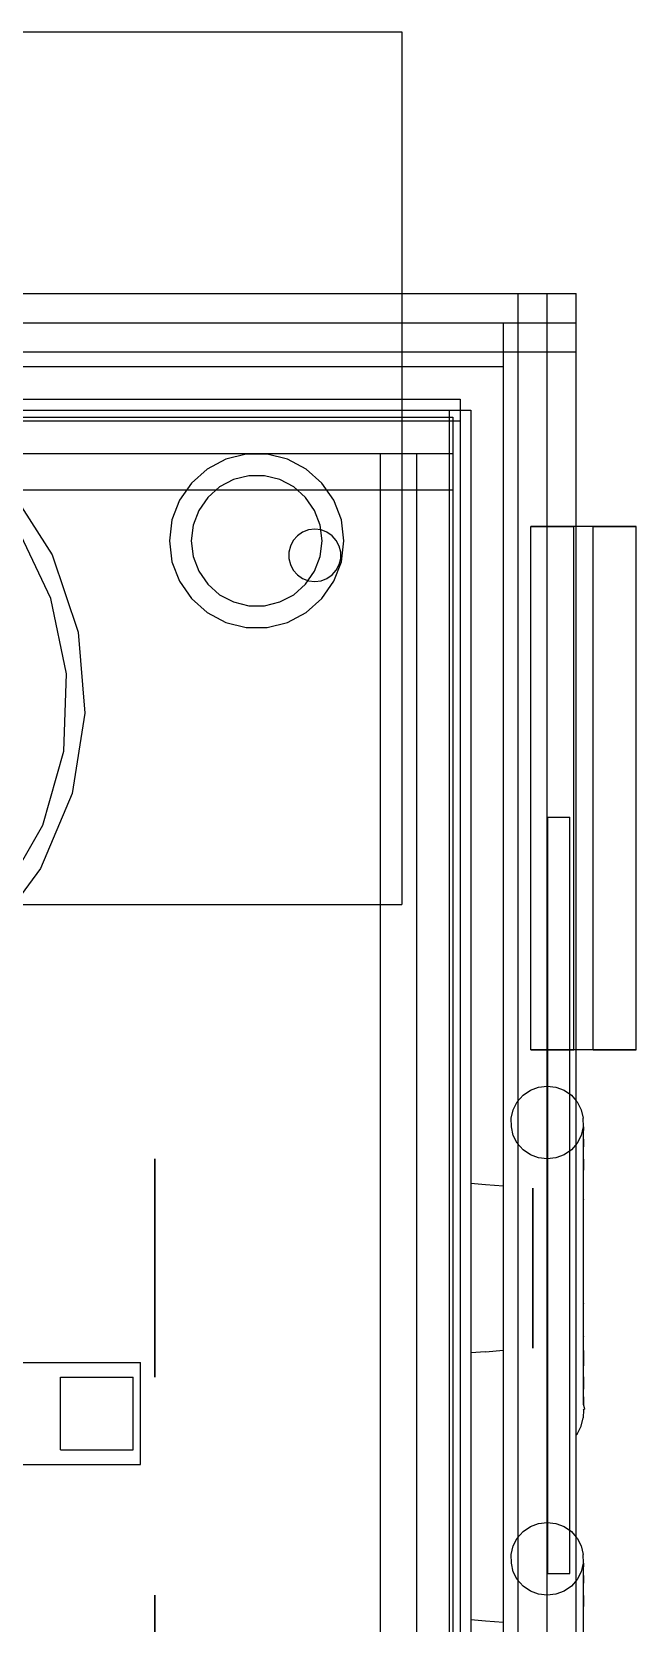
# Model space of a CAD drawing. Header units: millimetres. Extents: x -610 to 577, y -771 to 522.
# Drawn here: x 324.5 to 366.1, y -166.5 to -57.1 of the extents above; entities that cross this region are included whole.
import ezdxf

# ---------------------------------------------------------------- set-up
doc = ezdxf.new("R2010")
doc.units = ezdxf.units.MM
doc.layers.add('HIDDEN', color=8, linetype='Continuous')
doc.layers.add('VISIBLE', color=7, linetype='Continuous')

msp = doc.modelspace()

# ---------------------------------------------------------------- linework, layer by layer
at = {"layer": 'HIDDEN'}
for points in [[(130, -57.1), (350, -57.1)], [(350, -57.1), (350, -117.1)], [(250, -75.1), (350, -75.1)], [(250, -75.1), (360, -75.1)], [(358, -79.1), (358, -75.1)], [(358, -79.1), (358, -75.1)], [(358, -75.1), (360, -75.1)], [(358, -75.1), (362, -75.1)], [(360, -79.1), (360, -75.1)], [(362, -79.1), (362, -75.1)], [(250, -77.1), (360, -77.1)], [(250, -77.1), (360, -77.1)], [(250, -77.1), (360, -77.1)], [(250, -77.1), (360, -77.1)], [(253, -77.1), (357, -77.1)], [(253, -77.1), (357, -77.1)], [(357, -79.1), (357, -77.1)], [(357, -317.1), (357, -77.1)], [(357, -77.1), (360, -77.1)], [(357, -77.1), (360, -77.1)], [(357, -79.1), (357, -77.1)], [(357, -80.1), (357, -77.1)], [(358, -317.1), (358, -77.1)], [(358, -77.1), (362, -77.1)], [(360, -317.1), (360, -77.1)], [(360, -317.1), (360, -77.1)], [(360, -317.1), (360, -77.1)], [(360, -317.1), (360, -77.1)], [(360, -317.1), (360, -77.1)], [(360, -317.1), (360, -77.1)], [(362, -79.1), (362, -77.1)], [(362, -317.1), (362, -77.1)], [(250, -79.1), (350, -79.1)], [(250, -79.1), (360, -79.1)], [(358, -79.1), (362, -79.1)], [(358, -79.1), (362, -79.1)], [(253, -80.1), (350, -80.1)], [(253, -80.1), (357, -80.1)], [(256, -82.35), (350, -82.35)], [(256, -82.35), (354, -82.35)], [(256, -83.1), (350, -83.1)], [(256, -83.1), (354, -83.1)], [(353.25, -83.1), (354, -83.1)], [(353.25, -83.1), (354.75, -83.1)], [(353.25, -83.1), (353.25, -311.1)], [(353.25, -83.1), (353.25, -311.1)], [(354, -82.35), (354, -83.85)], [(354, -83.1), (354, -311.1)], [(354, -83.1), (354, -83.85)], [(354.75, -83.1), (354.75, -311.1)], [(256, -83.85), (354, -83.85)], [(256, -83.85), (354, -83.85)], [(256.5, -83.6), (353.5, -83.6)], [(256.5, -83.6), (353.5, -83.6)], [(353.5, -83.6), (353.5, -88.6)], [(353.5, -83.6), (353.5, -88.6)], [(259, -86.1), (351, -86.1)], [(259, -86.1), (351, -86.1)], [(339.28, -86.14), (337.87, -86.49)], [(340.72, -86.14), (339.28, -86.14)], [(342.13, -86.49), (340.72, -86.14)], [(348.5, -86.1), (353.5, -86.1)], [(348.5, -86.1), (353.5, -86.1)], [(348.5, -86.1), (348.5, -308.1)], [(348.5, -86.1), (348.5, -308.1)], [(351, -86.1), (351, -308.1)], [(351, -86.1), (351, -308.1)], [(353.5, -86.1), (353.5, -308.1)], [(353.5, -86.1), (353.5, -308.1)], [(336.59, -87.16), (335.51, -88.12)], [(337.87, -86.49), (336.59, -87.16)], [(343.41, -87.16), (342.13, -86.49)], [(344.49, -88.12), (343.41, -87.16)], [(256.5, -88.6), (353.5, -88.6)], [(256.5, -88.6), (353.5, -88.6)], [(322.92, -88.36), (325.92, -93.07)], [(335.51, -88.12), (334.69, -89.31)], [(337.44, -88.39), (336.63, -89.11)], [(338.4, -87.89), (337.44, -88.39)], [(339.46, -87.63), (338.4, -87.89)], [(340.54, -87.63), (339.46, -87.63)], [(341.6, -87.89), (340.54, -87.63)], [(342.56, -88.39), (341.6, -87.89)], [(343.37, -89.11), (342.56, -88.39)], [(345.31, -89.31), (344.49, -88.12)], [(334.69, -89.31), (334.17, -90.66)], [(336.63, -89.11), (336.02, -90)], [(343.98, -90), (343.37, -89.11)], [(345.83, -90.66), (345.31, -89.31)], [(334.17, -90.66), (334, -92.1)], [(336.02, -90), (335.63, -91.02)], [(344.37, -91.02), (343.98, -90)], [(346, -92.1), (345.83, -90.66)], [(325.84, -96.05), (323.55, -91.27)], [(325.84, -96.05), (323.55, -91.27)], [(335.63, -91.02), (335.5, -92.1)], [(342.81, -91.75), (342.52, -92.07)], [(343.16, -91.5), (342.81, -91.75)], [(343.57, -91.35), (343.16, -91.5)], [(344, -91.3), (343.57, -91.35)], [(344.43, -91.35), (344, -91.3)], [(344.5, -92.1), (344.37, -91.02)], [(344.84, -91.5), (344.43, -91.35)], [(345.19, -91.75), (344.84, -91.5)], [(345.48, -92.07), (345.19, -91.75)], [(358.88, -127.1), (358.88, -91.1)], [(363.17, -91.1), (358.88, -91.1)], [(358.88, -91.1), (361.83, -91.1)], [(361.83, -127.1), (361.83, -91.1)], [(362, -91.1), (361.83, -91.1)], [(363.17, -127.1), (363.17, -91.1)], [(363.17, -91.1), (366.12, -91.1)], [(334, -92.1), (334.17, -93.53)], [(335.5, -92.1), (335.63, -93.17)], [(342.32, -92.46), (342.21, -92.88)], [(342.21, -92.88), (342.21, -93.31)], [(342.52, -92.07), (342.32, -92.46)], [(344.37, -93.17), (344.5, -92.1)], [(345.68, -92.46), (345.48, -92.07)], [(345.79, -92.88), (345.68, -92.46)], [(345.79, -93.31), (345.79, -92.88)], [(345.83, -93.53), (346, -92.1)], [(325.92, -93.07), (327.71, -98.37)], [(334.17, -93.53), (334.69, -94.88)], [(335.63, -93.17), (336.02, -94.19)], [(342.21, -93.31), (342.32, -93.73)], [(342.32, -93.73), (342.52, -94.12)], [(343.98, -94.19), (344.37, -93.17)], [(345.31, -94.88), (345.83, -93.53)], [(345.48, -94.12), (345.68, -93.73)], [(345.68, -93.73), (345.79, -93.31)], [(334.69, -94.88), (335.51, -96.07)], [(336.02, -94.19), (336.63, -95.08)], [(336.63, -95.08), (337.44, -95.8)], [(342.52, -94.12), (342.81, -94.44)], [(342.56, -95.8), (343.37, -95.08)], [(342.81, -94.44), (343.16, -94.69)], [(343.16, -94.69), (343.57, -94.84)], [(343.37, -95.08), (343.98, -94.19)], [(343.57, -94.84), (344, -94.9)], [(344, -94.9), (344.43, -94.84)], [(344.43, -94.84), (344.84, -94.69)], [(344.49, -96.07), (345.31, -94.88)], [(344.84, -94.69), (345.19, -94.44)], [(345.19, -94.44), (345.48, -94.12)], [(326.92, -101.25), (325.84, -96.05)], [(326.92, -101.25), (325.84, -96.05)], [(335.51, -96.07), (336.59, -97.03)], [(337.44, -95.8), (338.4, -96.3)], [(341.6, -96.3), (342.56, -95.8)], [(343.41, -97.03), (344.49, -96.07)], [(336.59, -97.03), (337.87, -97.71)], [(338.4, -96.3), (339.46, -96.56)], [(339.46, -96.56), (340.54, -96.56)], [(340.54, -96.56), (341.6, -96.3)], [(342.13, -97.71), (343.41, -97.03)], [(327.71, -98.37), (328.18, -103.95)], [(337.87, -97.71), (339.28, -98.05)], [(339.28, -98.05), (340.72, -98.05)], [(340.72, -98.05), (342.13, -97.71)], [(326.73, -106.55), (326.92, -101.25)], [(326.73, -106.55), (326.92, -101.25)], [(328.18, -103.95), (327.31, -109.47)], [(325.27, -111.65), (326.73, -106.55)], [(325.27, -111.65), (326.73, -106.55)], [(327.31, -109.47), (325.13, -114.62)], [(360.05, -163.1), (360.05, -111.1)], [(360.05, -163.1), (360.05, -111.1)], [(360.05, -111.1), (361.55, -111.1)], [(360.05, -111.1), (361.55, -111.1)], [(361.55, -163.1), (361.55, -111.1)], [(361.55, -163.1), (361.55, -111.1)], [(322.64, -116.25), (325.27, -111.65)], [(322.64, -116.25), (325.27, -111.65)], [(325.13, -114.62), (321.79, -119.11)], [(130, -117.1), (350, -117.1)], [(363.17, -127.1), (358.88, -127.1)], [(358.88, -127.1), (361.83, -127.1)], [(362, -127.1), (361.83, -127.1)], [(363.17, -127.1), (366.12, -127.1)], [(358.34, -130.22), (358.84, -129.88)], [(358.84, -129.88), (359.4, -129.67)], [(359.4, -129.67), (360, -129.6)], [(360, -129.6), (360.6, -129.67)], [(360.6, -129.67), (361.16, -129.88)], [(361.16, -129.88), (361.66, -130.22)], [(357.52, -131.79), (357.66, -131.21)], [(357.66, -131.21), (357.94, -130.68)], [(357.94, -130.68), (358.34, -130.22)], [(361.66, -130.22), (362, -130.61)], [(357.53, -132.4), (357.52, -131.79)], [(357.66, -132.98), (357.53, -132.4)], [(362.48, -132.4), (362.34, -132.98)], [(357.94, -133.52), (357.66, -132.98)], [(362.34, -132.98), (362.06, -133.52)], [(358.34, -133.97), (357.94, -133.52)], [(358.84, -134.31), (358.34, -133.97)], [(359.4, -134.52), (358.84, -134.31)], [(360, -134.6), (359.4, -134.52)], [(360.6, -134.52), (360, -134.6)], [(361.16, -134.31), (360.6, -134.52)], [(361.66, -133.97), (361.16, -134.31)], [(362.06, -133.52), (361.66, -133.97)], [(333, -134.6), (333, -134.65)], [(333, -134.65), (333, -134.6)], [(333, -134.65), (333, -135.08)], [(333, -135.08), (333, -134.65)], [(333, -135.08), (333, -135.92)], [(333, -135.92), (333, -135.08)], [(333, -135.92), (333, -137.12)], [(333, -137.12), (333, -135.92)], [(359, -136.6), (359, -136.64)], [(359, -136.64), (359, -136.6)], [(359, -136.64), (359, -136.95)], [(359, -136.95), (359, -136.64)], [(333, -137.12), (333, -138.61)], [(333, -138.61), (333, -137.12)], [(359, -136.95), (359, -137.57)], [(359, -137.57), (359, -136.95)], [(359, -137.57), (359, -138.45)], [(359, -138.45), (359, -137.57)], [(333, -138.61), (333, -140.3)], [(333, -140.3), (333, -138.61)], [(359, -138.45), (359, -139.54)], [(359, -139.54), (359, -138.45)], [(359, -139.54), (359, -140.78)], [(359, -140.78), (359, -139.54)], [(333, -140.3), (333, -142.1)], [(333, -142.1), (333, -140.3)], [(359, -140.78), (359, -142.1)], [(359, -142.1), (359, -140.78)], [(333, -143.89), (333, -142.1)], [(333, -142.1), (333, -143.89)], [(359, -143.41), (359, -142.1)], [(359, -142.1), (359, -143.41)], [(333, -145.58), (333, -143.89)], [(333, -143.89), (333, -145.58)], [(359, -144.65), (359, -143.41)], [(359, -143.41), (359, -144.65)], [(359, -145.74), (359, -144.65)], [(359, -144.65), (359, -145.74)], [(333, -147.07), (333, -145.58)], [(333, -145.58), (333, -147.07)], [(359, -146.62), (359, -145.74)], [(359, -145.74), (359, -146.62)], [(359, -147.24), (359, -146.62)], [(359, -146.62), (359, -147.24)], [(333, -148.27), (333, -147.07)], [(333, -147.07), (333, -148.27)], [(359, -147.56), (359, -147.24)], [(359, -147.24), (359, -147.56)], [(359, -147.6), (359, -147.56)], [(359, -147.56), (359, -147.6)], [(278, -148.6), (332, -148.6)], [(278, -148.6), (332, -148.6)], [(332, -155.6), (332, -148.6)], [(332, -155.6), (332, -148.6)], [(333, -149.11), (333, -148.27)], [(333, -148.27), (333, -149.11)], [(326.5, -154.6), (326.5, -149.6)], [(326.5, -154.6), (326.5, -149.6)], [(326.5, -149.6), (331.5, -149.6)], [(326.5, -149.6), (331.5, -149.6)], [(331.5, -154.6), (331.5, -149.6)], [(331.5, -154.6), (331.5, -149.6)], [(333, -149.54), (333, -149.11)], [(333, -149.11), (333, -149.54)], [(333, -149.6), (333, -149.54)], [(333, -149.54), (333, -149.6)], [(326.5, -154.6), (331.5, -154.6)], [(326.5, -154.6), (331.5, -154.6)], [(278, -155.6), (332, -155.6)], [(278, -155.6), (332, -155.6)], [(358.84, -159.88), (359.4, -159.67)], [(359.4, -159.67), (360, -159.6)], [(360, -159.6), (360.6, -159.67)], [(360.6, -159.67), (361.16, -159.88)], [(357.66, -161.21), (357.94, -160.68)], [(357.94, -160.68), (358.34, -160.22)], [(358.34, -160.22), (358.84, -159.88)], [(361.16, -159.88), (361.66, -160.22)], [(361.66, -160.22), (362, -160.61)], [(357.52, -161.79), (357.66, -161.21)], [(357.53, -162.4), (357.52, -161.79)], [(357.66, -162.98), (357.53, -162.4)], [(357.94, -163.52), (357.66, -162.98)], [(362.34, -162.98), (362.06, -163.52)], [(362.48, -162.4), (362.34, -162.98)], [(358.34, -163.97), (357.94, -163.52)], [(358.84, -164.31), (358.34, -163.97)], [(360.05, -163.1), (361.55, -163.1)], [(360.05, -163.1), (361.55, -163.1)], [(361.66, -163.97), (361.16, -164.31)], [(362.06, -163.52), (361.66, -163.97)], [(333, -164.6), (333, -164.65)], [(333, -164.65), (333, -164.6)], [(333, -164.65), (333, -165.08)], [(333, -165.08), (333, -164.65)], [(333, -165.08), (333, -165.92)], [(333, -165.92), (333, -165.08)], [(359.4, -164.52), (358.84, -164.31)], [(360, -164.6), (359.4, -164.52)], [(360.6, -164.52), (360, -164.6)], [(361.16, -164.31), (360.6, -164.52)], [(333, -165.92), (333, -167.12)], [(333, -167.12), (333, -165.92)]]:
    msp.add_lwpolyline(points, dxfattribs=at)
at = {"layer": 'VISIBLE'}
for points in [[(130, -57.1), (350, -57.1)], [(350, -57.1), (350, -117.1)], [(350, -75.1), (360, -75.1)], [(360, -75.1), (362, -75.1)], [(360, -79.1), (360, -75.1)], [(362, -77.1), (362, -75.1)], [(358, -317.1), (358, -77.1)], [(358, -77.1), (362, -77.1)], [(362, -317.1), (362, -77.1)], [(350, -79.1), (360, -79.1)], [(357, -315.1), (357, -79.1)], [(357, -80.1), (357, -79.1)], [(350, -80.1), (357, -80.1)], [(350, -82.35), (354, -82.35)], [(350, -83.1), (354, -83.1)], [(354, -82.35), (354, -83.1)], [(354, -83.1), (354, -311.1)], [(354, -83.1), (354.75, -83.1)], [(354.75, -83.1), (354.75, -311.1)], [(342.81, -91.75), (342.52, -92.07)], [(343.16, -91.5), (342.81, -91.75)], [(343.57, -91.35), (343.16, -91.5)], [(344, -91.3), (343.57, -91.35)], [(344.43, -91.35), (344, -91.3)], [(344.84, -91.5), (344.43, -91.35)], [(345.19, -91.75), (344.84, -91.5)], [(345.48, -92.07), (345.19, -91.75)], [(366.12, -91.1), (362, -91.1)], [(366.12, -127.1), (366.12, -91.1)], [(342.32, -92.46), (342.21, -92.88)], [(342.21, -92.88), (342.21, -93.31)], [(342.52, -92.07), (342.32, -92.46)], [(345.68, -92.46), (345.48, -92.07)], [(345.79, -92.88), (345.68, -92.46)], [(345.79, -93.31), (345.79, -92.88)], [(342.21, -93.31), (342.32, -93.73)], [(342.32, -93.73), (342.52, -94.12)], [(345.48, -94.12), (345.68, -93.73)], [(345.68, -93.73), (345.79, -93.31)], [(342.52, -94.12), (342.81, -94.44)], [(342.81, -94.44), (343.16, -94.69)], [(343.16, -94.69), (343.57, -94.84)], [(343.57, -94.84), (344, -94.9)], [(344, -94.9), (344.43, -94.84)], [(344.43, -94.84), (344.84, -94.69)], [(344.84, -94.69), (345.19, -94.44)], [(345.19, -94.44), (345.48, -94.12)], [(130, -117.1), (350, -117.1)], [(366.12, -127.1), (362, -127.1)], [(362, -130.61), (362.06, -130.68)], [(362.06, -130.68), (362.34, -131.21)], [(362.34, -131.21), (362.48, -131.79)], [(362.5, -132.39), (362.48, -131.79)], [(362.5, -132.52), (362.5, -132.39)], [(362.5, -132.39), (362.5, -132.65)], [(362.5, -133.24), (362.5, -132.52)], [(362.5, -133.7), (362.5, -133.24)], [(362.5, -133.24), (362.5, -133.76)], [(362.5, -134.61), (362.5, -133.7)], [(362.5, -135.35), (362.5, -134.61)], [(362.5, -134.61), (362.5, -135.37)], [(362.5, -136.42), (362.5, -135.35)], [(354.75, -136.27), (355.75, -136.35)], [(355.75, -136.35), (357, -136.44)], [(362.5, -137.37), (362.5, -136.42)], [(362.5, -138.55), (362.5, -137.37)], [(362.5, -137.37), (362.5, -137.39)], [(362.5, -139.67), (362.5, -138.55)], [(362.5, -140.89), (362.5, -139.67)], [(362.5, -142.1), (362.5, -140.89)], [(362.5, -143.3), (362.5, -142.1)], [(362.5, -144.52), (362.5, -143.3)], [(362.5, -145.64), (362.5, -144.52)], [(362.5, -144.52), (362.5, -144.53)], [(362.5, -146.82), (362.5, -145.64)], [(362.5, -146.8), (362.5, -146.82)], [(362.5, -147.78), (362.5, -146.82)], [(355.75, -147.85), (354.75, -147.92)], [(355.75, -147.85), (357, -147.75)], [(362.5, -148.8), (362.5, -147.78)], [(362.5, -147.78), (362.5, -148.82)], [(362.5, -149.58), (362.5, -148.8)], [(362.5, -150.4), (362.5, -149.58)], [(362.5, -149.58), (362.5, -150.43)], [(362.5, -150.95), (362.5, -150.4)], [(362.5, -151.48), (362.5, -150.95)], [(362.5, -150.95), (362.5, -151.49)], [(362.59, -151.78), (362.48, -151.87)], [(362.5, -151.85), (362.48, -152.4)], [(362.59, -151.78), (362.5, -151.48)], [(362.06, -153.52), (362.34, -152.98)], [(362.34, -152.98), (362.48, -152.4)], [(362, -153.58), (362.06, -153.52)], [(362, -160.61), (362.06, -160.68)], [(362.06, -160.68), (362.34, -161.21)], [(362.34, -161.21), (362.48, -161.79)], [(362.5, -162.39), (362.48, -161.79)], [(362.5, -162.52), (362.5, -162.39)], [(362.5, -162.39), (362.5, -162.65)], [(362.5, -163.24), (362.5, -162.52)], [(362.5, -163.7), (362.5, -163.24)], [(362.5, -163.24), (362.5, -163.76)], [(362.5, -164.61), (362.5, -163.7)], [(362.5, -165.35), (362.5, -164.61)], [(362.5, -164.61), (362.5, -165.37)], [(354.75, -166.27), (355.75, -166.35)], [(362.5, -166.42), (362.5, -165.35)], [(355.75, -166.35), (357, -166.44)], [(362.5, -167.37), (362.5, -166.42)]]:
    msp.add_lwpolyline(points, dxfattribs=at)

doc.saveas('drawing.dxf')
